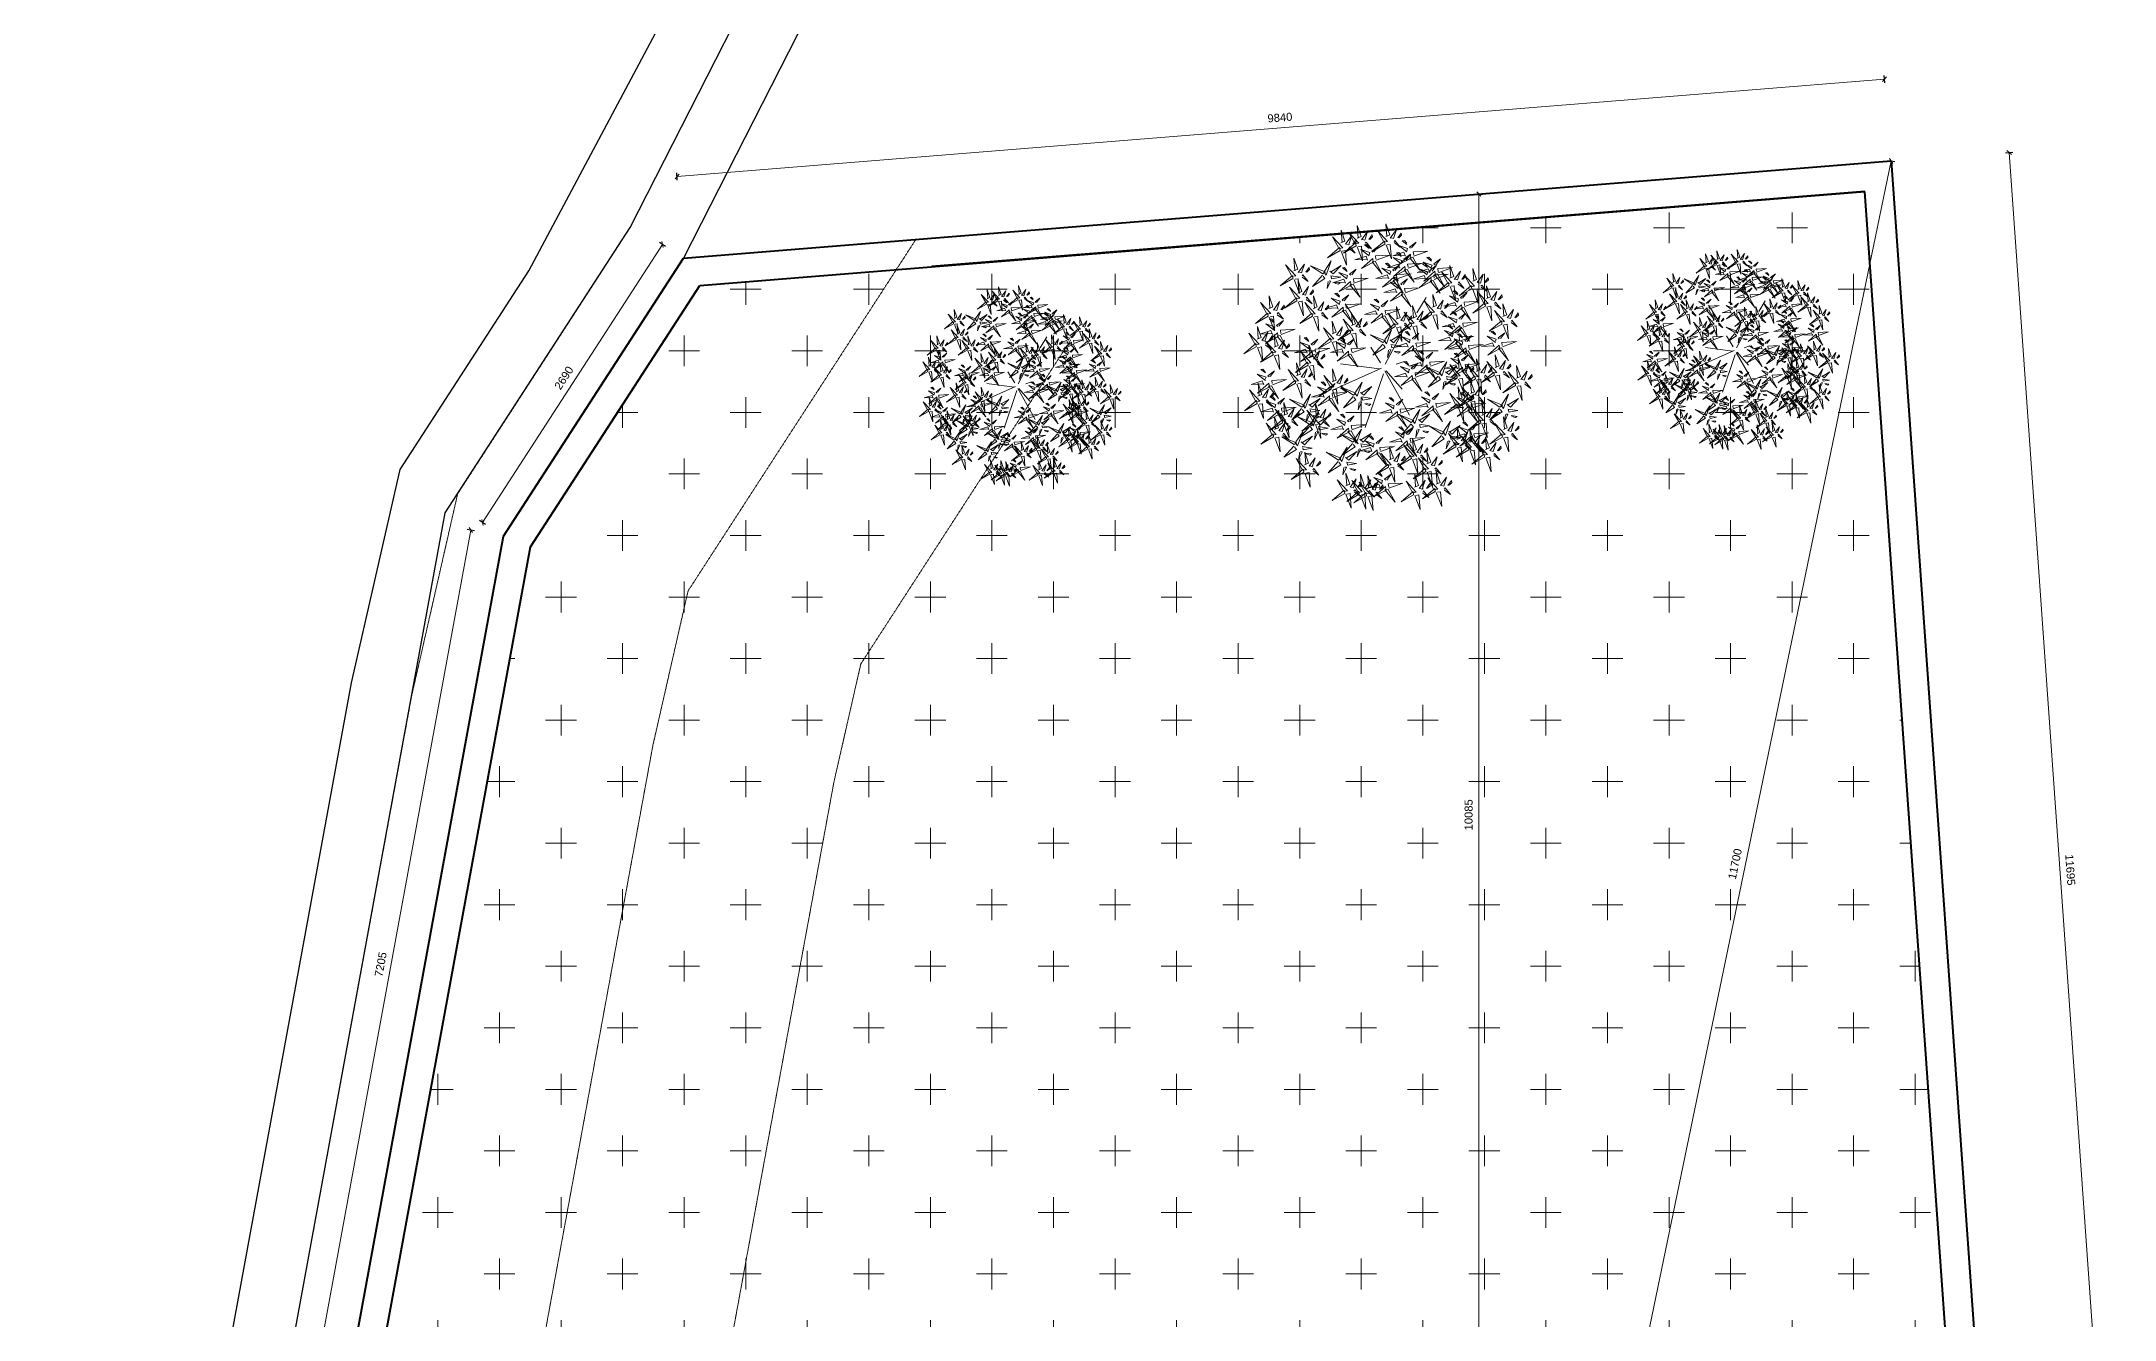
# Model space of a CAD drawing. Header units: millimetres. Extents: x 19543921 to 20171754, y -3528062 to -3222959.
# Drawn here: x 19582502 to 19599342, y -3270119 to -3259734 of the extents above; entities that cross this region are included whole.
import ezdxf

# ---------------------------------------------------------------- set-up
doc = ezdxf.new("R2010")
doc.units = ezdxf.units.MM
doc.header["$MEASUREMENT"] = 0
doc.header["$PDMODE"] = 35
doc.linetypes.add('CENTER2', pattern=[28.575, 19.05, -3.175, 3.175, -3.175])
doc.layers.get('Defpoints').update_dxf_attribs({"color": 169})
for name, color, linetype, lineweight in [('CENTER LINE', 40, 'CENTER2', 15), ('Dimension', 4, 'Continuous', 9), ('ele 3', 153, 'Continuous', 18), ('PLANTS', 3, 'Continuous', 13), ('site', 96, 'Continuous', 40)]:
    doc.layers.add(name, color=color, linetype=linetype, lineweight=lineweight)
doc.layers.add('Road', color=7, linetype='Continuous')
doc.styles.add('ordinary', font='arial.ttf')
doc.dimstyles.new('Copy of outer dimension', dxfattribs={"dimtxt": 65, "dimasz": 35, "dimexe": 30, "dimexo": 150, "dimgap": 50, "dimtad": 1, "dimdec": 0, "dimrnd": 5, "dimzin": 12, "dimdsep": 46, "dimtxsty": 'ordinary', "dimblk1": 'OBLIQUE', "dimblk2": 'OBLIQUE', "dimsah": 1, "dimcen": 0.09, "dimclrd": 256, "dimclre": 256, "dimclrt": 256, "dimadec": 0, "dimazin": 3, "dimtfac": 1, "dimtdec": 0, "dimtix": 1, "dimtmove": 1, "dimatfit": 2, "dimldrblk": 'leaderarrow', "dimfxl": 30, "dimfxlon": 1, "dimtolj": 1, "dimtzin": 12, "dimlwd": -1, "dimarcsym": 0})

# ---------------------------------------------------------------- blocks, each defined once
blk = doc.blocks.new('bamboo')
at = {"layer": 'PLANTS', "color": 32}
for p, q in [((-12, 40), (-247, 564)), ((43, 73), (278, 631)), ((-24, 62), (-370, 296)), ((-57, 6), (-247, -50)), ((32, 40), (390, 162)), ((43, 28), (301, 62)), ((390, 162), (546, 218)), ((-471, -139), (-761, -217)), ((-12, -16), (-113, -440)), ((77, -94), (122, -173)), ((-124, -653), (-158, -842))]:
    blk.add_line(p, q, dxfattribs=at)
at = {"layer": 'PLANTS'}
for points in [[(104, 1425), (54, 1572), (78, 1403), (104, 1425)], [(-412, 1351), (-384, 1316), (-544, 1300), (-421, 1344)], [(-388, 1357), (-437, 1504), (-414, 1335), (-388, 1357)], [(-372, 1355), (-230, 1429), (-344, 1320), (-365, 1346)], [(-161, 1285), (-160, 1445), (-117, 1294), (-150, 1287)], [(-71, 1292), (-28, 1359), (-55, 1273), (-69, 1281)], [(79, 1419), (108, 1385), (-52, 1368), (71, 1412)], [(58, 1358), (77, 1316), (-31, 1255), (65, 1349)], [(103, 1337), (93, 1227), (133, 1319), (110, 1329)], [(119, 1423), (261, 1497), (148, 1389), (127, 1415)], [(168, 1347), (246, 1339), (158, 1324), (159, 1340)], [(582, 1302), (532, 1450), (556, 1281), (582, 1302)], [(597, 1300), (739, 1374), (626, 1266), (604, 1292)], [(704, 1207), (655, 1354), (679, 1185), (704, 1207)], [(-802, 1140), (-783, 1098), (-892, 1037), (-795, 1131)], [(-773, 987), (-807, 958), (-827, 1118), (-780, 996)], [(-757, 1119), (-767, 1009), (-727, 1100), (-750, 1111)], [(-741, 1205), (-599, 1279), (-712, 1170), (-734, 1196)], [(-692, 1129), (-614, 1121), (-703, 1106), (-701, 1122)], [(-581, 1112), (-692, 1120), (-599, 1081), (-590, 1104)], [(-562, 1158), (-603, 1137), (-666, 1245), (-570, 1151)], [(-439, 1174), (-411, 1139), (-571, 1123), (-448, 1167)], [(-500, 1137), (-534, 1108), (-554, 1268), (-507, 1146)], [(-461, 1112), (-441, 1071), (-550, 1010), (-454, 1104)], [(-434, 1290), (-414, 1248), (-523, 1187), (-427, 1281)], [(-494, 1113), (-347, 1165), (-516, 1138), (-494, 1113)], [(-415, 1179), (-464, 1327), (-441, 1158), (-415, 1179)], [(-388, 1269), (-399, 1159), (-358, 1250), (-381, 1261)], [(-399, 1178), (-257, 1251), (-371, 1143), (-392, 1169)], [(-330, 1216), (-336, 1153), (-319, 1167), (-323, 1207)], [(-324, 1279), (-245, 1271), (-334, 1256), (-332, 1272)], [(-169, 1272), (-323, 1296), (-162, 1239), (-169, 1272)], [(-156, 961), (-205, 1109), (-182, 940), (-156, 961)], [(-176, 1248), (-132, 1257), (-192, 1107), (-173, 1237)], [(-174, 1012), (-174, 1172), (-131, 1021), (-163, 1015)], [(-131, 1200), (-85, 1198), (-82, 1073), (-120, 1202)], [(-92, 1231), (0, 1171), (-62, 1249), (-81, 1233)], [(-18, 1258), (35, 1223), (30, 1245), (-7, 1260)], [(162, 1284), (156, 1221), (173, 1235), (169, 1276)], [(304, 1094), (304, 1254), (347, 1103), (314, 1096)], [(393, 1102), (437, 1168), (409, 1082), (396, 1091)], [(557, 1296), (586, 1262), (425, 1246), (549, 1289)], [(536, 1235), (555, 1193), (446, 1133), (543, 1226)], [(680, 1201), (709, 1166), (548, 1150), (671, 1194)], [(658, 1140), (678, 1098), (569, 1037), (665, 1131)], [(581, 1215), (571, 1105), (611, 1196), (588, 1206)], [(748, 1160), (777, 1126), (617, 1109), (740, 1153)], [(640, 1161), (634, 1099), (651, 1113), (647, 1153)], [(646, 1224), (724, 1217), (635, 1202), (637, 1217)], [(704, 1119), (694, 1009), (734, 1100), (711, 1111)], [(720, 1205), (862, 1279), (749, 1170), (727, 1196)], [(773, 1166), (723, 1313), (747, 1144), (773, 1166)], [(768, 1129), (847, 1121), (758, 1106), (760, 1122)], [(788, 1164), (930, 1238), (817, 1130), (796, 1155)], [(892, 987), (859, 958), (839, 1118), (885, 996)], [(-854, 962), (-965, 970), (-872, 931), (-863, 954)], [(-843, 898), (-849, 819), (-866, 907), (-851, 906)], [(-768, 947), (-692, 807), (-802, 918), (-777, 940)], [(-698, 1066), (-704, 1003), (-687, 1017), (-691, 1057)], [(-633, 1052), (-696, 1057), (-682, 1040), (-642, 1045)], [(-593, 770), (-642, 918), (-618, 749), (-593, 770)], [(-570, 1048), (-576, 969), (-593, 1057), (-578, 1056)], [(-495, 1097), (-419, 957), (-529, 1068), (-504, 1090)], [(-374, 917), (-528, 942), (-367, 884), (-374, 917)], [(-415, 1092), (-426, 982), (-386, 1073), (-408, 1083)], [(-380, 893), (-337, 902), (-397, 753), (-378, 882)], [(-365, 930), (-365, 1090), (-322, 940), (-355, 933)], [(-357, 1039), (-363, 976), (-346, 990), (-350, 1030)], [(-351, 1102), (-272, 1094), (-361, 1079), (-360, 1095)], [(-183, 999), (-337, 1024), (-176, 966), (-183, 999)], [(-180, 955), (-152, 921), (-312, 905), (-189, 948)], [(-297, 876), (-204, 816), (-266, 894), (-286, 879)], [(-202, 894), (-182, 853), (-291, 792), (-195, 885)], [(-276, 938), (-232, 1004), (-260, 918), (-273, 927)], [(-223, 903), (-170, 869), (-174, 891), (-212, 906)], [(-189, 975), (-146, 984), (-206, 835), (-187, 964)], [(-145, 927), (-99, 925), (-96, 801), (-134, 929)], [(-140, 960), (2, 1033), (-112, 925), (-133, 951)], [(-106, 958), (-13, 898), (-75, 976), (-95, 960)], [(-85, 1020), (-41, 1086), (-69, 1000), (-82, 1009)], [(-32, 985), (21, 951), (17, 973), (-21, 987)], [(121, 803), (80, 783), (16, 890), (112, 796)], [(183, 783), (149, 754), (129, 914), (175, 791)], [(295, 1081), (141, 1106), (302, 1048), (295, 1081)], [(289, 1057), (332, 1066), (272, 916), (291, 1046)], [(290, 849), (291, 1008), (334, 858), (301, 851)], [(333, 1009), (379, 1007), (382, 882), (344, 1011)], [(372, 1040), (465, 980), (402, 1058), (383, 1042)], [(380, 856), (423, 922), (395, 837), (382, 845)], [(446, 1067), (499, 1033), (495, 1054), (457, 1069)], [(565, 756), (531, 726), (511, 886), (558, 764)], [(727, 1099), (746, 1057), (638, 996), (734, 1090)], [(745, 784), (696, 931), (720, 762), (745, 784)], [(759, 902), (696, 907), (711, 890), (751, 895)], [(811, 962), (701, 970), (793, 931), (803, 954)], [(831, 1008), (789, 987), (726, 1095), (822, 1001)], [(762, 1066), (756, 1003), (774, 1017), (770, 1057)], [(772, 1078), (762, 968), (802, 1060), (779, 1070)], [(822, 898), (816, 819), (799, 907), (815, 906)], [(831, 1025), (825, 962), (842, 976), (838, 1016)], [(837, 1088), (915, 1080), (827, 1065), (828, 1081)], [(897, 947), (974, 807), (863, 918), (889, 940)], [(899, 963), (1045, 1015), (877, 988), (899, 963)], [(1141, 825), (1092, 972), (1115, 803), (1141, 825)], [(1157, 823), (1299, 897), (1185, 789), (1164, 815)], [(-959, 700), (-817, 774), (-931, 666), (-952, 692)], [(-617, 765), (-588, 730), (-749, 714), (-626, 757)], [(-639, 703), (-619, 662), (-728, 601), (-632, 695)], [(-593, 683), (-603, 573), (-563, 664), (-586, 674)], [(-577, 769), (-435, 842), (-548, 734), (-570, 760)], [(-529, 693), (-450, 685), (-539, 670), (-537, 685)], [(-262, 681), (-303, 660), (-366, 768), (-270, 673)], [(-336, 845), (-290, 844), (-287, 719), (-325, 848)], [(-265, 566), (-314, 713), (-291, 544), (-265, 566)], [(-200, 660), (-234, 631), (-253, 791), (-207, 669)], [(-194, 636), (-47, 688), (-216, 661), (-194, 636)], [(-156, 874), (-167, 764), (-126, 855), (-149, 865)], [(-98, 821), (-104, 758), (-86, 772), (-91, 812)], [(-92, 883), (-13, 876), (-102, 861), (-100, 876)], [(49, 698), (-14, 702), (1, 686), (41, 690)], [(101, 757), (-9, 765), (83, 727), (93, 750)], [(112, 693), (106, 614), (89, 703), (105, 701)], [(281, 835), (128, 860), (288, 803), (281, 835)], [(187, 743), (264, 602), (153, 714), (179, 736)], [(189, 759), (335, 811), (167, 784), (189, 759)], [(275, 811), (319, 820), (259, 671), (277, 800)], [(319, 763), (365, 762), (369, 637), (330, 766)], [(358, 795), (451, 734), (389, 812), (369, 797)], [(432, 670), (369, 675), (383, 658), (423, 663)], [(484, 730), (373, 738), (465, 700), (475, 723)], [(503, 776), (462, 755), (399, 863), (495, 769)], [(433, 822), (486, 787), (481, 809), (444, 824)], [(495, 666), (489, 587), (472, 675), (487, 674)], [(570, 716), (646, 575), (536, 686), (561, 708)], [(571, 731), (717, 784), (549, 757), (571, 731)], [(721, 778), (750, 744), (589, 727), (712, 771)], [(699, 717), (719, 675), (610, 614), (706, 708)], [(745, 697), (734, 586), (775, 678), (752, 688)], [(761, 782), (903, 856), (790, 748), (768, 774)], [(809, 706), (888, 699), (799, 683), (801, 699)], [(868, 552), (819, 700), (842, 531), (868, 552)], [(1117, 819), (1145, 785), (985, 768), (1108, 812)], [(1095, 758), (1115, 716), (1006, 655), (1102, 749)], [(1073, 552), (1024, 700), (1047, 531), (1073, 552)], [(1141, 737), (1130, 627), (1171, 719), (1148, 729)], [(1199, 684), (1193, 621), (1211, 636), (1206, 676)], [(1205, 747), (1284, 739), (1195, 724), (1197, 740)], [(1292, 647), (1242, 795), (1266, 626), (1292, 647)], [(1307, 646), (1449, 719), (1336, 611), (1314, 637)], [(-911, 624), (-832, 617), (-921, 602), (-919, 617)], [(-712, 449), (-753, 428), (-816, 536), (-721, 441)], [(-535, 630), (-541, 567), (-523, 581), (-527, 621)], [(-289, 560), (-261, 526), (-421, 509), (-298, 553)], [(-333, 575), (-396, 580), (-381, 563), (-341, 568)], [(-281, 634), (-391, 643), (-299, 604), (-289, 627)], [(-270, 570), (-276, 492), (-293, 580), (-277, 579)], [(-249, 564), (-107, 638), (-221, 530), (-242, 555)], [(-195, 620), (-118, 480), (-229, 591), (-203, 613)], [(-201, 488), (-122, 480), (-211, 465), (-210, 481)], [(-46, 454), (-200, 478), (-40, 421), (-46, 454)], [(-38, 467), (-37, 627), (6, 476), (-27, 469)], [(52, 474), (95, 540), (68, 455), (54, 463)], [(661, 444), (551, 452), (643, 413), (653, 436)], [(680, 490), (639, 469), (576, 577), (672, 482)], [(742, 469), (708, 440), (689, 600), (735, 478)], [(844, 546), (872, 512), (712, 496), (835, 539)], [(748, 445), (895, 497), (727, 470), (748, 445)], [(822, 485), (842, 443), (733, 383), (829, 476)], [(803, 643), (797, 580), (815, 595), (810, 635)], [(868, 465), (857, 355), (898, 446), (875, 456)], [(884, 550), (1026, 624), (912, 516), (891, 542)], [(1049, 546), (1077, 512), (917, 496), (1040, 539)], [(932, 474), (1011, 467), (922, 452), (924, 467)], [(1027, 485), (1047, 443), (938, 383), (1034, 476)], [(1073, 465), (1062, 355), (1103, 446), (1080, 456)], [(1089, 550), (1231, 624), (1117, 516), (1096, 542)], [(1137, 474), (1216, 467), (1127, 452), (1128, 467)], [(1267, 642), (1296, 607), (1135, 591), (1259, 635)], [(1245, 580), (1265, 539), (1156, 478), (1253, 572)], [(1291, 560), (1281, 450), (1321, 541), (1298, 552)], [(1349, 507), (1343, 444), (1361, 458), (1357, 498)], [(1356, 570), (1434, 562), (1345, 547), (1347, 563)], [(-784, 343), (-847, 348), (-832, 331), (-792, 336)], [(-731, 403), (-842, 411), (-750, 372), (-740, 395)], [(-721, 338), (-727, 260), (-744, 348), (-728, 347)], [(-606, 184), (-656, 331), (-632, 163), (-606, 184)], [(-590, 182), (-449, 256), (-562, 148), (-583, 174)], [(-425, 190), (-467, 169), (-530, 277), (-434, 182)], [(-364, 169), (-397, 140), (-417, 300), (-371, 178)], [(-207, 425), (-213, 362), (-196, 376), (-200, 416)], [(-53, 429), (-9, 439), (-69, 289), (-50, 418)], [(-8, 382), (38, 380), (41, 255), (2, 384)], [(31, 413), (123, 352), (61, 431), (42, 415)], [(105, 440), (158, 405), (153, 427), (116, 442)], [(322, 220), (259, 225), (274, 208), (314, 213)], [(374, 280), (264, 288), (356, 250), (366, 273)], [(394, 326), (353, 305), (290, 413), (385, 319)], [(385, 216), (379, 137), (362, 225), (378, 224)], [(456, 306), (422, 276), (402, 436), (448, 314)], [(460, 266), (537, 125), (427, 236), (452, 258)], [(462, 281), (608, 334), (440, 307), (462, 281)], [(609, 263), (455, 287), (616, 230), (609, 263)], [(609, 384), (546, 389), (561, 372), (601, 377)], [(603, 239), (646, 248), (586, 98), (605, 228)], [(618, 276), (618, 436), (661, 285), (628, 278)], [(672, 379), (666, 301), (649, 389), (665, 388)], [(686, 222), (779, 161), (716, 240), (697, 224)], [(707, 283), (751, 349), (723, 264), (710, 272)], [(747, 429), (824, 289), (713, 400), (739, 422)], [(760, 249), (813, 214), (809, 236), (771, 251)], [(926, 411), (920, 349), (937, 363), (933, 403)], [(945, 153), (946, 313), (989, 162), (956, 155)], [(1035, 161), (1078, 227), (1051, 141), (1037, 150)], [(1141, 143), (1092, 291), (1115, 122), (1141, 143)], [(1131, 411), (1125, 349), (1142, 363), (1138, 403)], [(1264, 75), (1215, 222), (1238, 53), (1264, 75)], [(-631, 178), (-602, 144), (-762, 128), (-639, 171)], [(-607, 97), (-617, -13), (-577, 78), (-600, 88)], [(-511, -21), (-560, 127), (-536, -42), (-511, -21)], [(-497, 84), (-560, 89), (-545, 72), (-505, 77)], [(-445, 144), (-555, 152), (-463, 113), (-453, 136)], [(-548, 43), (-554, -20), (-537, -5), (-541, 35)], [(-542, 106), (-464, 99), (-552, 83), (-551, 99)], [(-495, -22), (-353, 51), (-466, -57), (-488, -31)], [(-358, 145), (-211, 197), (-379, 170), (-358, 145)], [(257, -69), (216, -90), (153, 18), (249, -77)], [(319, -90), (285, -119), (266, 41), (312, -81)], [(640, 26), (598, 5), (535, 113), (631, 19)], [(647, 191), (693, 189), (696, 64), (658, 193)], [(701, 6), (667, -24), (648, 136), (694, 14)], [(707, -19), (854, 34), (686, 7), (707, -19)], [(937, 140), (783, 165), (943, 107), (937, 140)], [(930, 116), (974, 125), (914, -24), (932, 105)], [(974, 68), (1021, 66), (1024, -58), (985, 70)], [(1117, 137), (1145, 103), (985, 87), (1108, 130)], [(1095, 76), (1115, 34), (1006, -27), (1102, 67)], [(1014, 99), (1106, 39), (1044, 117), (1025, 101)], [(1158, -1), (1117, -22), (1054, 86), (1150, -9)], [(1088, 126), (1141, 92), (1136, 113), (1099, 128)], [(1240, 69), (1268, 35), (1108, 18), (1231, 62)], [(1218, 8), (1238, -34), (1129, -95), (1225, -1)], [(1141, 56), (1130, -54), (1171, 37), (1148, 47)], [(1157, 141), (1299, 215), (1185, 107), (1164, 133)], [(1220, -22), (1186, -51), (1167, 109), (1213, -13)], [(1199, 2), (1193, -60), (1211, -46), (1206, -6)], [(1205, 65), (1284, 58), (1195, 42), (1197, 58)], [(1226, -46), (1373, 6), (1204, -21), (1226, -46)], [(1280, 73), (1422, 147), (1308, 39), (1287, 65)], [(1417, 15), (1446, -20), (1286, -36), (1409, 8)], [(1442, 20), (1392, 168), (1416, -1), (1442, 20)], [(1457, 19), (1599, 92), (1486, -16), (1465, 10)], [(-712, -169), (-566, -116), (-734, -143), (-712, -169)], [(-535, -26), (-507, -61), (-667, -77), (-544, -33)], [(-557, -88), (-537, -129), (-646, -190), (-550, -96)], [(-511, -108), (-522, -218), (-481, -127), (-504, -117)], [(-453, -161), (-459, -224), (-441, -210), (-446, -170)], [(-447, -98), (-368, -106), (-457, -121), (-455, -105)], [(-189, -198), (-146, -189), (-206, -338), (-187, -209)], [(-174, -160), (-174, -1), (-131, -151), (-163, -158)], [(-106, -215), (-13, -275), (-75, -197), (-95, -212)], [(-85, -153), (-41, -87), (-69, -173), (-82, -164)], [(-32, -187), (21, -222), (17, -200), (-21, -185)], [(114, -335), (80, -364), (61, -205), (107, -327)], [(186, -175), (123, -170), (137, -187), (177, -182)], [(238, -116), (128, -107), (220, -146), (229, -123)], [(298, -260), (257, -281), (194, -173), (290, -268)], [(249, -180), (243, -258), (226, -170), (242, -171)], [(324, -130), (400, -270), (290, -159), (315, -137)], [(325, -114), (472, -62), (303, -89), (325, -114)], [(360, -281), (326, -310), (307, -150), (353, -272)], [(495, -297), (495, -137), (538, -288), (506, -295)], [(568, -80), (505, -75), (520, -92), (560, -87)], [(620, -20), (510, -12), (602, -50), (612, -27)], [(631, -84), (625, -163), (608, -75), (624, -76)], [(706, -34), (783, -175), (672, -64), (698, -42)], [(844, -190), (872, -224), (712, -241), (835, -197)], [(868, -184), (819, -37), (842, -206), (868, -184)], [(926, -219), (885, -240), (822, -132), (918, -227)], [(923, -321), (874, -173), (897, -342), (923, -321)], [(884, -186), (1026, -112), (912, -220), (891, -194)], [(988, -240), (954, -269), (935, -109), (981, -231)], [(994, -264), (1141, -212), (972, -239), (994, -264)], [(1087, -107), (1024, -102), (1038, -119), (1078, -114)], [(1139, -47), (1029, -39), (1121, -78), (1130, -55)], [(1169, -225), (1119, -78), (1143, -247), (1169, -225)], [(1150, -112), (1144, -190), (1127, -102), (1143, -103)], [(1184, -227), (1326, -153), (1213, -261), (1191, -235)], [(1225, -62), (1301, -202), (1191, -91), (1217, -69)], [(1264, -13), (1253, -123), (1294, -31), (1271, -21)], [(1396, -47), (1415, -88), (1306, -149), (1403, -55)], [(1322, -66), (1316, -129), (1333, -114), (1329, -74)], [(1328, -3), (1407, -10), (1318, -26), (1320, -10)], [(1442, -266), (1392, -119), (1416, -287), (1442, -266)], [(1441, -67), (1431, -177), (1471, -86), (1448, -76)], [(1457, -268), (1599, -194), (1486, -302), (1465, -276)], [(1500, -120), (1494, -183), (1511, -169), (1507, -129)], [(1506, -57), (1584, -65), (1496, -80), (1497, -65)], [(-445, -402), (-555, -394), (-463, -432), (-453, -409)], [(-425, -356), (-467, -376), (-530, -269), (-434, -363)], [(-364, -376), (-397, -405), (-417, -246), (-371, -368)], [(-358, -400), (-211, -348), (-379, -375), (-358, -400)], [(-221, -394), (-193, -429), (-353, -445), (-230, -402)], [(-197, -389), (-246, -241), (-222, -410), (-197, -389)], [(-181, -390), (-39, -317), (-152, -425), (-174, -399)], [(-145, -246), (-99, -247), (-96, -372), (-134, -243)], [(-74, -512), (-123, -364), (-100, -533), (-74, -512)], [(-19, -420), (-82, -416), (-67, -433), (-27, -428)], [(33, -361), (-77, -353), (15, -391), (25, -368)], [(-58, -513), (84, -440), (-30, -548), (-51, -522)], [(52, -315), (11, -336), (-52, -228), (44, -322)], [(44, -425), (38, -504), (21, -415), (37, -417)], [(119, -375), (196, -516), (85, -404), (111, -383)], [(120, -360), (267, -307), (99, -334), (120, -360)], [(227, -366), (164, -361), (178, -378), (218, -373)], [(279, -306), (169, -298), (261, -337), (270, -314)], [(486, -310), (332, -285), (493, -343), (486, -310)], [(366, -305), (513, -253), (344, -280), (366, -305)], [(480, -334), (523, -325), (463, -474), (482, -345)], [(599, -492), (557, -513), (494, -405), (590, -499)], [(639, -422), (668, -456), (507, -472), (631, -429)], [(524, -382), (570, -384), (573, -508), (535, -380)], [(563, -351), (656, -411), (594, -333), (574, -349)], [(584, -289), (628, -223), (600, -309), (587, -300)], [(660, -513), (626, -542), (607, -382), (653, -504)], [(663, -416), (614, -269), (638, -437), (663, -416)], [(637, -324), (690, -358), (686, -336), (648, -322)], [(679, -418), (821, -344), (708, -452), (686, -426)], [(822, -251), (842, -293), (733, -354), (829, -260)], [(814, -539), (764, -391), (788, -560), (814, -539)], [(899, -326), (927, -361), (767, -377), (890, -333)], [(877, -388), (897, -429), (788, -490), (884, -396)], [(855, -325), (792, -320), (806, -337), (846, -332)], [(907, -266), (797, -257), (889, -296), (898, -273)], [(868, -272), (857, -382), (898, -290), (875, -280)], [(918, -330), (912, -408), (895, -320), (911, -321)], [(922, -408), (912, -518), (952, -427), (930, -417)], [(926, -325), (920, -388), (937, -374), (933, -333)], [(932, -262), (1011, -270), (922, -285), (924, -269)], [(939, -322), (1081, -249), (967, -357), (946, -331)], [(993, -280), (1069, -420), (959, -309), (984, -287)], [(987, -398), (1065, -406), (977, -421), (978, -405)], [(1144, -231), (1173, -265), (1013, -282), (1136, -238)], [(1123, -292), (1142, -334), (1033, -395), (1130, -301)], [(1168, -312), (1158, -423), (1198, -331), (1175, -321)], [(1218, -474), (1219, -314), (1262, -465), (1229, -472)], [(1227, -366), (1221, -429), (1238, -414), (1234, -374)], [(1233, -303), (1311, -310), (1223, -326), (1224, -310)], [(1417, -272), (1446, -306), (1286, -322), (1409, -279)], [(1396, -333), (1415, -375), (1306, -436), (1403, -342)], [(1308, -467), (1351, -400), (1324, -486), (1310, -478)], [(1441, -353), (1431, -463), (1471, -372), (1448, -362)], [(1500, -407), (1494, -470), (1511, -455), (1507, -415)], [(1506, -344), (1584, -351), (1496, -367), (1497, -351)], [(-139, -529), (-145, -592), (-127, -578), (-132, -538)], [(-133, -466), (-54, -474), (-143, -489), (-141, -474)], [(-74, -599), (-85, -709), (-44, -618), (-67, -607)], [(-16, -652), (-22, -715), (-5, -701), (-9, -661)], [(-10, -589), (69, -597), (-20, -612), (-18, -596)], [(353, -669), (312, -690), (249, -582), (344, -677)], [(415, -690), (381, -719), (361, -559), (407, -681)], [(421, -714), (567, -662), (399, -689), (421, -714)], [(527, -598), (464, -593), (479, -610), (519, -605)], [(579, -538), (469, -530), (561, -569), (571, -546)], [(551, -690), (517, -719), (498, -559), (544, -681)], [(617, -483), (637, -525), (528, -586), (625, -492)], [(557, -714), (704, -662), (535, -689), (557, -714)], [(590, -602), (584, -681), (567, -593), (583, -594)], [(665, -553), (742, -693), (631, -582), (657, -560)], [(666, -537), (813, -484), (645, -511), (666, -537)], [(663, -503), (653, -613), (693, -522), (670, -512)], [(789, -544), (818, -579), (658, -595), (781, -552)], [(768, -606), (787, -647), (678, -708), (775, -614)], [(721, -557), (715, -620), (733, -605), (729, -565)], [(727, -494), (806, -501), (717, -517), (719, -501)], [(813, -626), (803, -736), (843, -645), (820, -635)], [(829, -540), (971, -467), (858, -575), (836, -549)], [(878, -616), (956, -624), (868, -639), (869, -624)], [(937, -703), (887, -555), (911, -724), (937, -703)], [(952, -704), (1094, -630), (981, -739), (959, -713)], [(981, -461), (975, -524), (992, -510), (988, -470)], [(1210, -487), (1056, -463), (1216, -520), (1210, -487)], [(1182, -771), (1133, -623), (1156, -792), (1182, -771)], [(1203, -511), (1247, -502), (1187, -652), (1206, -522)], [(1248, -559), (1294, -561), (1297, -686), (1258, -557)], [(1287, -528), (1379, -588), (1317, -510), (1298, -526)], [(1361, -501), (1414, -536), (1409, -514), (1372, -499)], [(285, -806), (243, -826), (180, -719), (276, -813)], [(281, -775), (218, -770), (233, -787), (273, -782)], [(333, -715), (223, -707), (315, -746), (325, -723)], [(346, -826), (312, -855), (293, -696), (339, -818)], [(344, -780), (338, -858), (321, -770), (337, -771)], [(352, -850), (499, -798), (331, -825), (352, -850)], [(418, -775), (355, -770), (369, -787), (409, -782)], [(470, -715), (360, -707), (452, -746), (462, -723)], [(419, -730), (496, -870), (386, -759), (411, -737)], [(481, -780), (475, -858), (458, -770), (474, -771)], [(556, -730), (632, -870), (522, -759), (548, -737)], [(912, -708), (941, -743), (780, -759), (904, -715)], [(890, -769), (910, -811), (801, -872), (898, -778)], [(872, -679), (866, -742), (883, -728), (879, -688)], [(1001, -780), (1079, -788), (990, -803), (992, -787)], [(1158, -776), (1186, -811), (1026, -827), (1149, -783)], [(1198, -772), (1340, -699), (1226, -807), (1205, -781)], [(1246, -848), (1325, -856), (1236, -871), (1238, -855)]]:
    blk.add_lwpolyline(points, dxfattribs=at)
at = {"layer": 'PLANTS', "color": 78}
for points in [[(-756, 1207), (-806, 1354), (-782, 1185), (-756, 1207)], [(-781, 1201), (-752, 1166), (-913, 1150), (-789, 1194)], [(-1166, 757), (-1215, 904), (-1192, 735), (-1166, 757)], [(-906, 902), (-969, 907), (-955, 890), (-915, 895)], [(-835, 1008), (-876, 987), (-939, 1095), (-843, 1001)], [(-767, 963), (-621, 1015), (-789, 988), (-767, 963)], [(-1190, 751), (-1162, 716), (-1322, 700), (-1199, 744)], [(-1212, 690), (-1192, 648), (-1301, 587), (-1205, 681)], [(-1166, 669), (-1177, 559), (-1136, 651), (-1159, 661)], [(-1150, 755), (-1008, 829), (-1122, 721), (-1143, 746)], [(-999, 696), (-971, 662), (-1131, 646), (-1008, 689)], [(-1102, 679), (-1023, 671), (-1112, 656), (-1111, 672)], [(-975, 702), (-1024, 850), (-1001, 681), (-975, 702)], [(-620, 538), (-669, 686), (-646, 517), (-620, 538)], [(-1289, 429), (-1338, 577), (-1315, 408), (-1289, 429)], [(-1273, 428), (-1131, 501), (-1245, 393), (-1266, 419)], [(-1193, 439), (-1256, 443), (-1242, 426), (-1202, 431)], [(-1141, 498), (-1251, 506), (-1159, 468), (-1150, 491)], [(-1122, 544), (-1163, 524), (-1226, 631), (-1130, 537)], [(-1130, 434), (-1136, 355), (-1153, 444), (-1137, 442)], [(-1108, 616), (-1114, 553), (-1097, 567), (-1101, 607)], [(-1060, 524), (-1094, 495), (-1113, 654), (-1067, 532)], [(-1021, 635), (-1001, 593), (-1110, 533), (-1014, 626)], [(-1055, 484), (-979, 343), (-1089, 455), (-1063, 476)], [(-1054, 499), (-907, 552), (-1076, 525), (-1054, 499)], [(-975, 615), (-986, 505), (-945, 596), (-968, 606)], [(-917, 561), (-923, 499), (-906, 513), (-910, 553)], [(-644, 533), (-616, 498), (-776, 482), (-653, 526)], [(-666, 471), (-646, 430), (-755, 369), (-659, 463)], [(-650, 428), (-684, 399), (-704, 559), (-658, 437)], [(-644, 404), (-498, 456), (-666, 429), (-644, 404)], [(-620, 451), (-631, 341), (-590, 432), (-613, 442)], [(-604, 537), (-462, 610), (-576, 502), (-597, 528)], [(-556, 461), (-477, 453), (-566, 438), (-564, 454)], [(-311, 499), (-291, 457), (-400, 396), (-304, 490)], [(-265, 478), (-276, 368), (-235, 460), (-258, 470)], [(-1313, 424), (-1285, 389), (-1445, 373), (-1322, 417)], [(-1335, 362), (-1315, 321), (-1424, 260), (-1328, 354)], [(-1289, 342), (-1300, 232), (-1259, 323), (-1282, 333)], [(-1231, 289), (-1237, 226), (-1220, 240), (-1224, 280)], [(-1225, 352), (-1146, 344), (-1235, 329), (-1233, 345)], [(-1166, 102), (-1215, 250), (-1192, 81), (-1166, 102)], [(-934, 116), (-983, 263), (-960, 94), (-934, 116)], [(-645, 388), (-569, 248), (-679, 359), (-654, 381)], [(-562, 398), (-568, 335), (-551, 349), (-555, 389)], [(-1357, -48), (-1406, 100), (-1383, -69), (-1357, -48)], [(-1341, -50), (-1199, 24), (-1313, -84), (-1334, -58)], [(-1190, 96), (-1162, 62), (-1322, 46), (-1199, 89)], [(-1212, 35), (-1192, -7), (-1301, -67), (-1205, 26)], [(-1166, 15), (-1177, -95), (-1136, -4), (-1159, 6)], [(-1150, 100), (-1008, 174), (-1122, 66), (-1143, 92)], [(-1102, 24), (-1023, 17), (-1112, 2), (-1111, 17)], [(-958, 110), (-930, 76), (-1090, 59), (-967, 103)], [(-980, 49), (-960, 7), (-1069, -54), (-973, 40)], [(-934, 28), (-945, -82), (-904, 10), (-927, 20)], [(-918, 114), (-776, 188), (-890, 80), (-911, 105)], [(-870, 38), (-791, 30), (-880, 15), (-878, 31)], [(-652, 117), (-632, 75), (-741, 14), (-645, 108)], [(-434, 79), (-440, 1), (-457, 89), (-441, 88)], [(-359, 129), (-282, -11), (-393, 100), (-367, 122)], [(-1381, -54), (-1353, -88), (-1513, -104), (-1390, -61)], [(-1403, -115), (-1383, -157), (-1492, -217), (-1396, -124)], [(-1358, -135), (-1368, -245), (-1328, -154), (-1350, -144)], [(-1299, -188), (-1305, -251), (-1288, -237), (-1292, -197)], [(-1293, -126), (-1215, -133), (-1303, -148), (-1302, -133)], [(-1144, -283), (-1143, -123), (-1100, -274), (-1133, -281)], [(-1108, -39), (-1114, -101), (-1097, -87), (-1101, -47)], [(-1054, -276), (-1011, -210), (-1038, -295), (-1052, -287)], [(-800, -170), (-910, -162), (-818, -200), (-808, -177)], [(-780, -124), (-822, -145), (-885, -37), (-789, -131)], [(-876, -25), (-882, -88), (-865, -74), (-869, -33)], [(-719, -144), (-752, -174), (-772, -14), (-726, -136)], [(-714, -184), (-637, -325), (-748, -214), (-722, -192)], [(-183, -174), (-337, -149), (-176, -206), (-183, -174)], [(-1152, -296), (-1306, -272), (-1145, -329), (-1152, -296)], [(-1159, -321), (-1115, -311), (-1175, -461), (-1156, -331)], [(-1114, -368), (-1068, -370), (-1065, -495), (-1103, -366)], [(-1075, -337), (-983, -398), (-1045, -319), (-1064, -335)], [(-923, -429), (-1033, -421), (-941, -459), (-931, -436)], [(-903, -383), (-944, -404), (-1007, -296), (-912, -390)], [(-1001, -310), (-948, -345), (-953, -323), (-990, -308)], [(-852, -230), (-915, -225), (-900, -242), (-860, -237)], [(-841, -404), (-875, -433), (-895, -273), (-849, -395)], [(-835, -428), (-689, -375), (-857, -402), (-835, -428)], [(-789, -234), (-795, -313), (-812, -225), (-796, -226)], [(-359, -416), (-282, -557), (-393, -445), (-367, -424)], [(290, -371), (284, -449), (267, -361), (283, -362)], [(365, -321), (441, -461), (331, -350), (356, -328)], [(-1204, -613), (-1176, -647), (-1336, -663), (-1213, -620)], [(-1180, -607), (-1229, -459), (-1205, -628), (-1180, -607)], [(-1164, -609), (-1022, -535), (-1135, -643), (-1157, -617)], [(-1084, -757), (-1133, -609), (-1110, -778), (-1084, -757)], [(-975, -489), (-1038, -484), (-1023, -501), (-983, -496)], [(-890, -724), (-931, -745), (-994, -637), (-898, -731)], [(-912, -493), (-918, -572), (-935, -484), (-919, -485)], [(-828, -744), (-862, -774), (-881, -614), (-835, -736)], [(-837, -444), (-760, -584), (-870, -473), (-845, -451)], [(-589, -724), (-630, -745), (-693, -637), (-598, -731)], [(-527, -744), (-561, -774), (-581, -614), (-535, -736)], [(-497, -461), (-560, -457), (-545, -474), (-505, -469)], [(-425, -669), (-467, -690), (-530, -582), (-434, -677)], [(-434, -466), (-440, -545), (-457, -456), (-441, -458)], [(-364, -690), (-397, -719), (-417, -559), (-371, -681)], [(-358, -714), (-211, -662), (-379, -689), (-358, -714)], [(-243, -456), (-223, -497), (-332, -558), (-236, -464)], [(-98, -517), (-70, -552), (-230, -568), (-107, -524)], [(-120, -579), (-100, -620), (-209, -681), (-113, -587)], [(-197, -476), (-208, -586), (-167, -495), (-190, -485)], [(8, -743), (-41, -596), (-18, -765), (8, -743)], [(489, -669), (448, -690), (385, -582), (481, -677)], [(-1226, -674), (-1206, -716), (-1315, -776), (-1219, -683)], [(-1108, -763), (-1080, -797), (-1240, -813), (-1117, -770)], [(-1130, -824), (-1110, -866), (-1219, -926), (-1123, -833)], [(-1180, -694), (-1191, -804), (-1150, -713), (-1173, -703)], [(-1122, -748), (-1128, -810), (-1110, -796), (-1115, -756)], [(-1116, -685), (-1037, -692), (-1126, -707), (-1124, -692)], [(-1084, -844), (-1095, -954), (-1055, -863), (-1077, -853)], [(-1068, -759), (-926, -685), (-1040, -793), (-1061, -767)], [(-1020, -835), (-941, -842), (-1030, -857), (-1029, -842)], [(-961, -829), (-1024, -825), (-1009, -842), (-969, -837)], [(-909, -770), (-1019, -762), (-927, -800), (-917, -777)], [(-898, -834), (-904, -913), (-921, -825), (-905, -826)], [(-866, -975), (-915, -828), (-891, -997), (-866, -975)], [(-823, -784), (-746, -925), (-857, -814), (-831, -792)], [(-822, -769), (-675, -716), (-844, -743), (-822, -769)], [(-661, -829), (-724, -825), (-709, -842), (-669, -837)], [(-609, -770), (-719, -762), (-627, -800), (-617, -777)], [(-576, -888), (-617, -908), (-680, -801), (-584, -895)], [(-598, -834), (-604, -913), (-621, -825), (-605, -826)], [(-514, -908), (-548, -937), (-567, -777), (-521, -900)], [(-497, -775), (-560, -770), (-545, -787), (-505, -782)], [(-523, -784), (-446, -925), (-556, -814), (-531, -792)], [(-445, -715), (-555, -707), (-463, -746), (-453, -723)], [(-521, -769), (-375, -716), (-543, -743), (-521, -769)], [(-508, -932), (-361, -880), (-530, -907), (-508, -932)], [(-434, -780), (-440, -858), (-457, -770), (-441, -771)], [(-359, -730), (-282, -870), (-393, -759), (-367, -737)], [(-227, -1004), (-261, -1033), (-280, -873), (-234, -995)], [(-16, -749), (12, -783), (-148, -800), (-25, -756)], [(-38, -810), (-18, -852), (-127, -913), (-31, -819)], [(8, -831), (-3, -941), (38, -849), (15, -839)], [(24, -745), (166, -671), (52, -779), (31, -754)], [(66, -884), (60, -947), (77, -933), (73, -893)], [(72, -821), (151, -829), (62, -844), (64, -828)], [(265, -852), (155, -844), (247, -882), (257, -859)], [(210, -1004), (176, -1033), (156, -873), (203, -995)], [(351, -866), (428, -1007), (317, -895), (343, -873)], [(735, -928), (694, -949), (631, -841), (727, -936)], [(797, -949), (763, -978), (743, -818), (790, -941)], [(936, -790), (926, -900), (966, -809), (943, -798)], [(995, -843), (989, -906), (1006, -892), (1002, -852)], [(1136, -838), (1156, -879), (1047, -940), (1143, -846)], [(1182, -858), (1171, -968), (1212, -877), (1189, -867)], [(-1026, -898), (-1032, -960), (-1015, -946), (-1019, -906)], [(-890, -981), (-862, -1015), (-1022, -1032), (-899, -988)], [(-912, -1042), (-892, -1084), (-1001, -1145), (-905, -1051)], [(-866, -1062), (-877, -1173), (-836, -1081), (-859, -1071)], [(-850, -977), (-708, -903), (-821, -1011), (-843, -985)], [(-802, -1053), (-723, -1060), (-812, -1076), (-810, -1060)], [(-636, -1070), (-746, -1062), (-654, -1100), (-644, -1077)], [(-617, -1024), (-658, -1045), (-721, -937), (-625, -1031)], [(-647, -993), (-710, -988), (-695, -1005), (-655, -1000)], [(-595, -934), (-705, -925), (-613, -964), (-603, -941)], [(-555, -1044), (-589, -1074), (-608, -914), (-562, -1036)], [(-584, -998), (-590, -1077), (-607, -988), (-591, -989)], [(-550, -1084), (-473, -1225), (-584, -1114), (-558, -1092)], [(-549, -1069), (-402, -1016), (-570, -1043), (-549, -1069)], [(-509, -948), (-432, -1088), (-543, -977), (-517, -955)], [(-322, -1111), (-432, -1103), (-340, -1141), (-330, -1118)], [(-360, -1089), (-423, -1084), (-409, -1101), (-369, -1096)], [(-308, -1029), (-418, -1021), (-326, -1059), (-317, -1036)], [(-303, -1065), (-344, -1086), (-407, -978), (-311, -1072)], [(-289, -983), (-330, -1004), (-393, -896), (-297, -990)], [(-297, -1093), (-303, -1172), (-320, -1084), (-305, -1085)], [(-241, -1085), (-275, -1114), (-294, -955), (-248, -1077)], [(-222, -1043), (-146, -1184), (-256, -1073), (-231, -1051)], [(-235, -1110), (-88, -1057), (-256, -1084), (-235, -1110)], [(-221, -1028), (-74, -975), (-243, -1002), (-221, -1028)], [(-84, -1104), (-56, -1138), (-216, -1154), (-93, -1111)], [(-60, -1098), (-109, -950), (-86, -1119), (-60, -1098)], [(-44, -1099), (98, -1026), (-16, -1134), (-37, -1108)], [(77, -1089), (14, -1084), (28, -1101), (68, -1096)], [(129, -1029), (18, -1021), (111, -1059), (120, -1036)], [(148, -983), (107, -1004), (44, -896), (140, -990)], [(145, -1234), (95, -1087), (119, -1256), (145, -1234)], [(140, -1093), (134, -1172), (117, -1084), (132, -1085)], [(213, -911), (150, -907), (165, -924), (205, -919)], [(215, -1043), (291, -1184), (181, -1073), (206, -1051)], [(216, -1028), (362, -975), (194, -1002), (216, -1028)], [(276, -916), (270, -995), (253, -906), (269, -908)], [(377, -1193), (327, -1046), (351, -1215), (377, -1193)], [(636, -1166), (587, -1019), (610, -1187), (636, -1166)], [(664, -1034), (601, -1029), (615, -1046), (655, -1041)], [(716, -975), (605, -966), (698, -1005), (707, -982)], [(652, -1168), (794, -1094), (680, -1202), (659, -1176)], [(727, -1039), (721, -1117), (704, -1029), (719, -1030)], [(802, -989), (878, -1129), (768, -1018), (793, -996)], [(803, -973), (950, -921), (781, -948), (803, -973)], [(1240, -911), (1234, -974), (1251, -960), (1247, -920)], [(-808, -1116), (-814, -1179), (-796, -1164), (-801, -1124)], [(-688, -1129), (-751, -1125), (-736, -1142), (-696, -1137)], [(-625, -1134), (-631, -1213), (-648, -1125), (-632, -1126)], [(-374, -1170), (-437, -1166), (-422, -1183), (-382, -1178)], [(-311, -1175), (-317, -1254), (-334, -1165), (-318, -1167)], [(-236, -1125), (-159, -1266), (-270, -1154), (-244, -1133)], [(-106, -1165), (-86, -1206), (-195, -1267), (-99, -1174)], [(-61, -1185), (-71, -1295), (-31, -1204), (-53, -1194)], [(120, -1240), (149, -1274), (-11, -1291), (112, -1247)], [(-2, -1238), (-8, -1301), (9, -1287), (5, -1247)], [(4, -1176), (83, -1183), (-6, -1198), (-5, -1183)], [(99, -1301), (118, -1343), (9, -1404), (106, -1310)], [(144, -1322), (134, -1432), (174, -1340), (151, -1330)], [(160, -1236), (302, -1162), (189, -1270), (168, -1244)], [(209, -1312), (287, -1320), (199, -1335), (200, -1319)], [(352, -1199), (381, -1233), (221, -1250), (344, -1206)], [(331, -1260), (351, -1302), (242, -1363), (338, -1269)], [(376, -1281), (366, -1391), (406, -1299), (383, -1289)], [(393, -1195), (534, -1121), (421, -1229), (400, -1204)], [(441, -1271), (519, -1279), (431, -1294), (432, -1278)], [(612, -1172), (640, -1206), (480, -1222), (603, -1179)], [(590, -1233), (610, -1275), (501, -1336), (597, -1242)], [(636, -1253), (625, -1363), (666, -1272), (643, -1262)], [(694, -1307), (688, -1370), (705, -1355), (701, -1315)], [(700, -1244), (779, -1251), (690, -1267), (692, -1251)], [(203, -1375), (197, -1438), (214, -1424), (210, -1383)], [(435, -1334), (429, -1397), (446, -1383), (442, -1343)]]:
    blk.add_lwpolyline(points, dxfattribs=at)
blk = doc.blocks.new('_OBLIQUE')
at = {"color": 0, "linetype": 'ByBlock'}
blk.add_line((-0.5, -0.5), (0.5, 0.5), dxfattribs=at)
blk = doc.blocks.new('*D131')
at = {"layer": 'Defpoints', "color": 0, "linetype": 'Continuous', "ltscale": 1000, "transparency": 16777216}
for p in [(19597473, -3260040), (19597526, -3260705), (19587719, -3261496)]:
    blk.add_point(p, dxfattribs=at)
at = {"layer": 'Dimension', "ltscale": 1000, "transparency": 16777216}
blk.add_line((19587665, -3260831), (19597473, -3260040), dxfattribs=at)
at = {"layer": 'Dimension', "linetype": 'Continuous', "lineweight": -2, "ltscale": 1000, "transparency": 16777216}
for p, q in [((19597475, -3260070), (19597470, -3260010)), ((19587667, -3260861), (19587663, -3260801))]:
    blk.add_line(p, q, dxfattribs=at)
at = {"layer": 'Dimension', "linetype": 'Continuous', "ltscale": 1000, "transparency": 16777216, "xscale": 35, "yscale": 35, "zscale": 35}
for p, rotation in [((19597473, -3260040), 4.611243625054181), ((19587665, -3260831), 184.6112436250541)]:
    blk.add_blockref('_OBLIQUE', p, dxfattribs=dict(at, rotation=rotation))
at = {"layer": 'Dimension', "linetype": 'Continuous', "ltscale": 1000, "transparency": 16777216, "insert": (19592562, -3260353), "char_height": 65, "attachment_point": 5, "rotation": 4.6112, "style": 'ordinary'}
blk.add_mtext('\\A1;9840', dxfattribs=at)
blk = doc.blocks.new('leaderarrow')
at = {"linetype": 'Continuous'}
blk.add_line((0, 0), (-1, 0), dxfattribs=at)
at = {"linetype": 'Continuous', "const_width": 0.177}
blk.add_lwpolyline([(-0.5, 0.5), (0, 0), (-0.5, -0.5)], dxfattribs=at)
blk = doc.blocks.new('*D113')
at = {"layer": 'Defpoints', "color": 0, "linetype": 'Continuous', "ltscale": 1000, "transparency": 16777216}
for p in [(19587719, -3261496), (19586084, -3263642), (19586256, -3263753)]:
    blk.add_point(p, dxfattribs=at)
at = {"layer": 'Dimension', "ltscale": 1000, "transparency": 16777216}
blk.add_line((19587547, -3261385), (19586084, -3263642), dxfattribs=at)
at = {"layer": 'Dimension', "linetype": 'Continuous', "lineweight": -2, "ltscale": 1000, "transparency": 16777216}
for p, q in [((19587572, -3261401), (19587522, -3261368)), ((19586109, -3263659), (19586059, -3263626))]:
    blk.add_line(p, q, dxfattribs=at)
at = {"layer": 'Dimension', "linetype": 'Continuous', "ltscale": 1000, "transparency": 16777216, "xscale": 35, "yscale": 35, "zscale": 35}
for p, rotation in [((19587547, -3261385), 57.06296347091885), ((19586084, -3263642), 237.0629634709189)]:
    blk.add_blockref('_OBLIQUE', p, dxfattribs=dict(at, rotation=rotation))
at = {"layer": 'Dimension', "linetype": 'Continuous', "ltscale": 1000, "transparency": 16777216, "insert": (19586746, -3262468), "char_height": 65, "attachment_point": 5, "rotation": 57.063, "style": 'ordinary'}
blk.add_mtext('\\A1;2690', dxfattribs=at)
blk = doc.blocks.new('*D117')
at = {"layer": 'Defpoints', "color": 0, "linetype": 'Continuous', "ltscale": 1000, "transparency": 16777216}
for p in [(19585990, -3263705), (19586256, -3263753), (19584955, -3270841)]:
    blk.add_point(p, dxfattribs=at)
at = {"layer": 'Dimension', "ltscale": 1000, "transparency": 16777216}
blk.add_line((19584689, -3270792), (19585990, -3263705), dxfattribs=at)
at = {"layer": 'Dimension', "linetype": 'Continuous', "lineweight": -2, "ltscale": 1000, "transparency": 16777216}
for p, q in [((19586020, -3263710), (19585961, -3263699)), ((19584719, -3270798), (19584660, -3270787))]:
    blk.add_line(p, q, dxfattribs=at)
at = {"layer": 'Dimension', "linetype": 'Continuous', "ltscale": 1000, "transparency": 16777216, "xscale": 35, "yscale": 35, "zscale": 35}
for p, rotation in [((19585990, -3263705), 79.59812106414893), ((19584689, -3270792), 259.5981210641489)]:
    blk.add_blockref('_OBLIQUE', p, dxfattribs=dict(at, rotation=rotation))
at = {"layer": 'Dimension', "linetype": 'Continuous', "ltscale": 1000, "transparency": 16777216, "insert": (19585258, -3267233), "char_height": 65, "attachment_point": 5, "rotation": 79.5981, "style": 'ordinary'}
blk.add_mtext('\\A1;7205', dxfattribs=at)
blk = doc.blocks.new('*D134')
at = {"layer": 'Defpoints', "color": 0, "linetype": 'Continuous', "ltscale": 1000, "transparency": 16777216}
for p in [(19598486, -3260637), (19597527, -3260705), (19598353, -3272373)]:
    blk.add_point(p, dxfattribs=at)
at = {"layer": 'Dimension', "linetype": 'Continuous', "lineweight": -2, "ltscale": 1000, "transparency": 16777216}
for p, q in [((19598456, -3260639), (19598516, -3260635)), ((19599282, -3272307), (19599342, -3272303))]:
    blk.add_line(p, q, dxfattribs=at)
at = {"layer": 'Dimension', "ltscale": 1000, "transparency": 16777216}
blk.add_line((19599312, -3272305), (19598486, -3260637), dxfattribs=at)
at = {"layer": 'Dimension', "linetype": 'Continuous', "ltscale": 1000, "transparency": 16777216, "xscale": 35, "yscale": 35, "zscale": 35}
for p, rotation in [((19598486, -3260637), 94.04689439493434), ((19599312, -3272305), 274.0468943949343)]:
    blk.add_blockref('_OBLIQUE', p, dxfattribs=dict(at, rotation=rotation))
at = {"layer": 'Dimension', "linetype": 'Continuous', "ltscale": 1000, "transparency": 16777216, "insert": (19598982, -3266465), "char_height": 65, "attachment_point": 5, "rotation": 274.0469, "style": 'ordinary'}
blk.add_mtext('\\A1;11695', dxfattribs=at)
blk = doc.blocks.new('*D123')
at = {"layer": 'Defpoints', "color": 0, "linetype": 'Continuous', "ltscale": 1000, "transparency": 16777216}
for p in [(19594178, -3260975), (19594178, -3271062), (19594178, -3271062)]:
    blk.add_point(p, dxfattribs=at)
at = {"layer": 'Dimension', "linetype": 'Continuous', "lineweight": -2, "ltscale": 1000, "transparency": 16777216}
for p, q in [((19594178, -3260975), (19594208, -3260975)), ((19594178, -3271062), (19594208, -3271062))]:
    blk.add_line(p, q, dxfattribs=at)
at = {"layer": 'Dimension', "ltscale": 1000, "transparency": 16777216}
blk.add_line((19594178, -3260975), (19594178, -3271062), dxfattribs=at)
at = {"layer": 'Dimension', "linetype": 'Continuous', "ltscale": 1000, "transparency": 16777216, "xscale": 35, "yscale": 35, "zscale": 35}
for p, rotation in [((19594178, -3260975), 90), ((19594178, -3271062), 270)]:
    blk.add_blockref('_OBLIQUE', p, dxfattribs=dict(at, rotation=rotation))
at = {"layer": 'Dimension', "linetype": 'Continuous', "ltscale": 1000, "transparency": 16777216, "insert": (19594095, -3266018), "char_height": 65, "attachment_point": 5, "rotation": 90, "style": 'ordinary'}
blk.add_mtext('\\A1;10085', dxfattribs=at)
blk = doc.blocks.new('*D128')
at = {"layer": 'Defpoints', "color": 0, "linetype": 'Continuous', "ltscale": 1000, "transparency": 16777216}
for p in [(19597527, -3260705), (19597527, -3260705), (19595154, -3272162)]:
    blk.add_point(p, dxfattribs=at)
at = {"layer": 'Dimension', "ltscale": 1000, "transparency": 16777216}
blk.add_line((19595154, -3272162), (19597527, -3260705), dxfattribs=at)
at = {"layer": 'Dimension', "linetype": 'Continuous', "lineweight": -2, "ltscale": 1000, "transparency": 16777216}
for p, q in [((19597527, -3260705), (19597556, -3260711)), ((19595154, -3272162), (19595183, -3272168))]:
    blk.add_line(p, q, dxfattribs=at)
at = {"layer": 'Dimension', "linetype": 'Continuous', "ltscale": 1000, "transparency": 16777216, "xscale": 35, "yscale": 35, "zscale": 35}
for p, rotation in [((19597527, -3260705), 78.29822445722411), ((19595154, -3272162), 258.2982244572241)]:
    blk.add_blockref('_OBLIQUE', p, dxfattribs=dict(at, rotation=rotation))
at = {"layer": 'Dimension', "linetype": 'Continuous', "ltscale": 1000, "transparency": 16777216, "insert": (19596259, -3266417), "char_height": 65, "attachment_point": 5, "rotation": 78.2982, "style": 'ordinary'}
blk.add_mtext('\\A1;11700', dxfattribs=at)

msp = doc.modelspace()

# ---------------------------------------------------------------- hatches: boundary and pattern name
at = {"layer": 'ele 3', "linetype": 'Continuous', "ltscale": 1000, "true_color": 0x58ba48}
h = msp.add_hatch(dxfattribs=at)
h.set_pattern_fill('CROSS', color=85, scale=2000)
h.set_pattern_definition([(0, (343097.2, -568748.7), (500, 500), [250, -750]), (90, (343222.2, -568873.7), (-500, 500), [250, -750])])
h.paths.add_polyline_path([(19598020.4, -3270937), (19585168.9, -3270937), (19586080, -3265985.8), (19586473.9, -3263840.1), (19587850, -3261715.9), (19597314, -3260952.6)])

# ---------------------------------------------------------------- linework, layer by layer
at = {"layer": 'CENTER LINE', "ltscale": 0.25}
for points in [[(19581119.3, -3299575.8), (19582894.7, -3289236), (19583813.7, -3282569.4), (19586424.4, -3271143.5), (19587469.6, -3265449.7), (19587754.2, -3264199.6), (19589604.4, -3261343.7)], [(19578651.4, -3302130.3), (19580917.9, -3288930.1), (19581844.4, -3282209.4), (19584465, -3270740), (19585510.1, -3265047), (19585882.8, -3263409.8), (19587089.9, -3261546.5)], [(19582597.7, -3299829.6), (19584377.2, -3289465.4), (19585290.7, -3282839.4), (19587893.9, -3271446.1), (19588939.2, -3265751.7), (19589157.7, -3264791.9), (19590863.3, -3262159.3)]]:
    msp.add_lwpolyline(points, dxfattribs=at)
at = {"layer": 'Defpoints', "linetype": 'Continuous', "ltscale": 1000}
msp.add_lwpolyline([(19579156.6, -3299188.1), (19580897.5, -3289070), (19581844.4, -3282209.3), (19584465, -3270740), (19585782.1, -3263565.2), (19587284.7, -3261245.8), (19588812.7, -3258242), (19589789.1, -3254528.3), (19589789.1, -3254528.3)], dxfattribs=at)
at = {"layer": 'Road'}
for points in [[(19586461.3, -3261597.2), (19588342.8, -3258063), (19589305.5, -3254401.1), (19589305.5, -3254401.1), (19590272.7, -3254655.4), (19590272.7, -3254655.4), (19589282.7, -3258420.9), (19587718.5, -3261495.8)], [(19573884, -3298085.1), (19578669.4, -3299071), (19580423.7, -3288853.7), (19581352.1, -3282119.4), (19583975.2, -3270639.2), (19585020.2, -3264946.3), (19585415, -3263212.4), (19586461.3, -3261597.2)]]:
    msp.add_lwpolyline(points, dxfattribs=at)
at = {"layer": 'site', "ltscale": 7}
for p, q in [((19587718.5, -3261495.8), (19597526.1, -3260704.8)), ((19586255.9, -3263753.5), (19587718.5, -3261495.8)), ((19584954.9, -3270840.9), (19586255.9, -3263753.5))]:
    msp.add_line(p, q, dxfattribs=at)
at = {"layer": 'site', "color": 241, "ltscale": 7, "true_color": 0xf7abae}
for p, q in [((19587850, -3261715.9), (19597314, -3260952.6)), ((19597314, -3260952.6), (19589735.8, -3261563.8)), ((19598104.2, -3272122.5), (19597314, -3260952.6)), ((19586473.9, -3263840.1), (19587850, -3261715.9)), ((19585181.1, -3270882.4), (19586473.9, -3263840.1))]:
    msp.add_line(p, q, dxfattribs=at)
at = {"layer": 'site', "ltscale": 7}
msp.add_lwpolyline([(19597527, -3260705.2), (19598352.5, -3272372.6)], dxfattribs=at)

# ---------------------------------------------------------------- block references
at = {"layer": 'PLANTS', "linetype": 'Continuous', "extrusion": (0, 0, -1)}
for p, xscale, yscale, zscale, rotation in [((-19593415.2, -3262372.2), 0.7602083616188188, 0.7602083616188188, 0.7602083616188188, 221.5843586810036), ((-19596269.8, -3262233.4), 0.5321458531331733, 0.5321458531331733, 0.5321458531331733, 221.5843586810037), ((-19590433.7, -3262526.4), 0.5321458531331733, 0.5321458531331733, 0.5321458531331733, 221.5843586810037)]:
    msp.add_blockref('bamboo', p, dxfattribs=dict(at, xscale=xscale, yscale=yscale, zscale=zscale, rotation=rotation))

# ---------------------------------------------------------------- dimensions: what is measured, and where the dimension line sits
at = {"layer": 'Dimension', "color": 0, "linetype": 'Continuous', "ltscale": 1000}
for p1, p2, distance, picture, middle in [((19587718.5, -3261495.8), (19597526.1, -3260704.8), 666.8, '*D131', (19592562.1, -3260352.8)), ((19598352.5, -3272372.6), (19597527, -3260705.2), -961.7, '*D134', (19598982.1, -3266465.1)), ((19595154.1, -3272162), (19597527, -3260705.2), 0, '*D128', (19596259.1, -3266416.7)), ((19587718.5, -3261495.8), (19586255.9, -3263753.5), -204.5, '*D113', (19586745.8, -3262468.2)), ((19584954.9, -3270840.9), (19586255.9, -3263753.5), 269.9, '*D117', (19585258.1, -3267233.5))]:
    dim = msp.add_aligned_dim(p1=p1, p2=p2, distance=distance, dimstyle='Copy of outer dimension', dxfattribs=at)
    dim.commit()
    dim.dimension.update_dxf_attribs({"geometry": picture, "text_midpoint": middle})
dim = msp.add_linear_dim(base=(19594178, -3271062), p1=(19594178, -3260974.8), p2=(19594178, -3271062), angle=90, dimstyle='Copy of outer dimension', dxfattribs=at)
dim.commit()
dim.dimension.update_dxf_attribs({"geometry": '*D123', "text_midpoint": (19594094.8, -3266018.4)})

doc.saveas('drawing.dxf')
